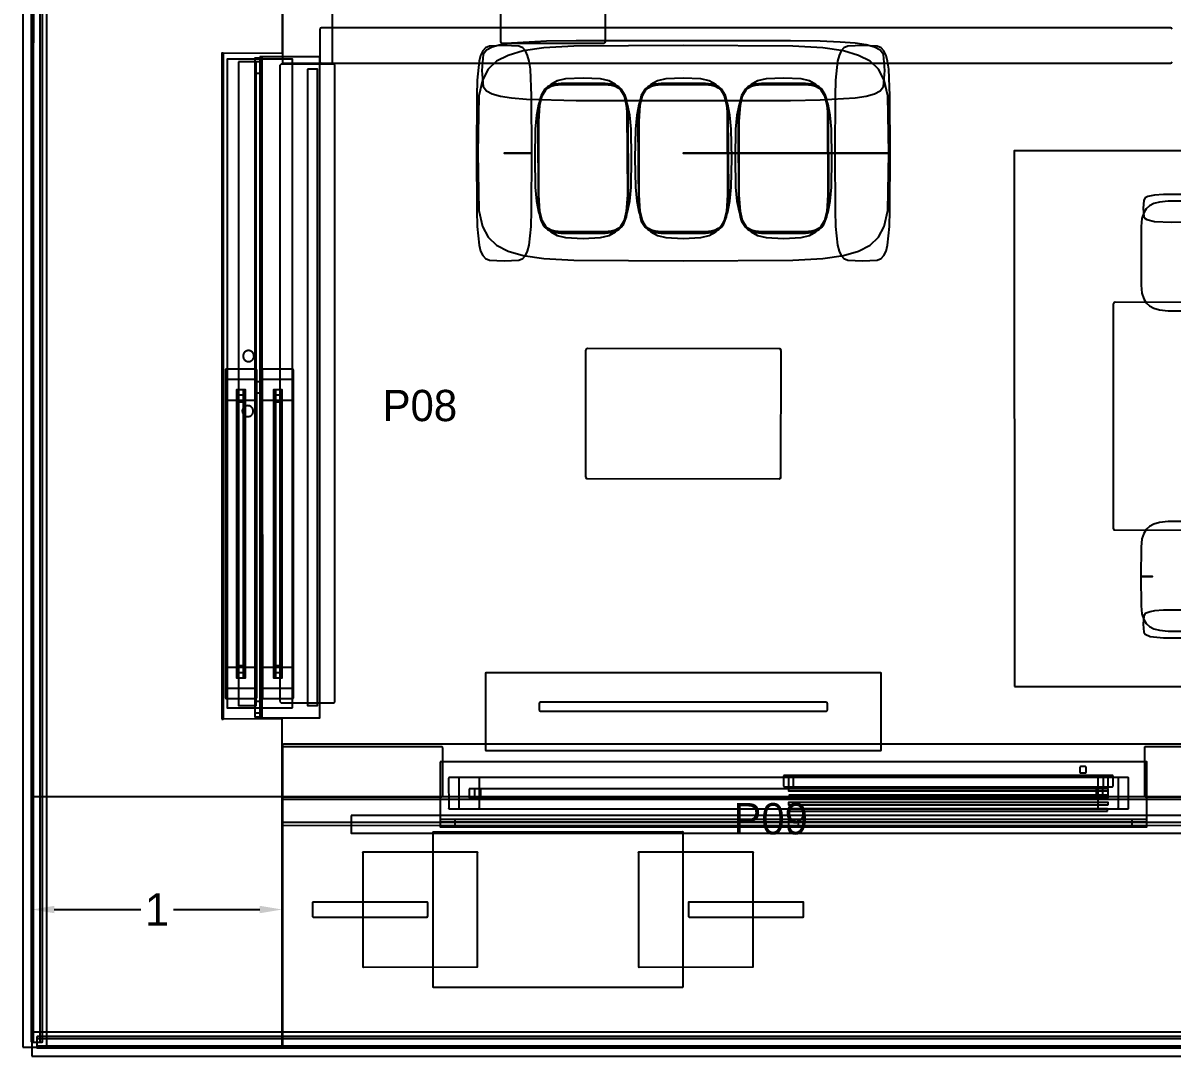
# Model space of a CAD drawing. Header units: metres. Extents: x 132.4 to 143.6, y -13.7 to 1.5.
# Drawn here: x 132.965 to 137.55, y -13.035 to -8.91 of the extents above; entities that cross this region are included whole.
import ezdxf

# ---------------------------------------------------------------- set-up
doc = ezdxf.new("R2010")
doc.units = ezdxf.units.M
for name, color, linetype in [('CORTE', 7, 'Continuous'), ('COTAS', 4, 'Continuous'), ('TEXTOS', 7, 'Continuous'), ('VISTA', 8, 'Continuous')]:
    doc.layers.add(name, color=color, linetype=linetype)
doc.dimstyles.get("Standard").update_dxf_attribs({"dimtxt": 2.5, "dimasz": 2.5, "dimexe": 1.25, "dimexo": 0.625, "dimtad": 1, "dimcen": 2.5, "dimazin": 3, "dimtfac": 1, "dimtmove": 0, "dimatfit": 3})

# ---------------------------------------------------------------- blocks, each defined once
blk = doc.blocks.new('_CLOSEDFILLED')
at = {"color": 0, "linetype": 'BYBLOCK'}
blk.add_solid([(-1, 0.164), (0, 0), (-1, -0.164)], dxfattribs=at)
blk = doc.blocks.new('*D13')
for p, q in [((133, -12), (133, -12.45)), ((134, -12), (134, -12.45)), ((133.09, -12.45), (133.435, -12.45)), ((133.565, -12.45), (133.91, -12.45))]:
    blk.add_line(p, q)
at = {"layer": 'Defpoints'}
for p in [(133, -12), (134, -12), (133, -12.45)]:
    blk.add_point(p, dxfattribs=at)
at = {"layer": 'COTAS', "xscale": 0.09, "yscale": 0.09, "rotation": 180}
blk.add_blockref('_CLOSEDFILLED', (133, -12.45), dxfattribs=at)
at = {"layer": 'COTAS', "xscale": 0.09, "yscale": 0.09}
blk.add_blockref('_CLOSEDFILLED', (134, -12.45), dxfattribs=at)
at = {"layer": 'COTAS', "insert": (133.5, -12.45), "char_height": 0.13, "attachment_point": 5}
blk.add_mtext('1', dxfattribs=at)

msp = doc.modelspace()

# ---------------------------------------------------------------- linework, layer by layer
at = {"layer": 'CORTE'}
for points in [[(137.55, -8.9345), (137.5496, -8.9333), (137.5492, -8.9319), (137.5489, -8.9316), (137.5487, -8.9313), (137.5484, -8.9311), (137.5481, -8.9308), (137.5469, -8.9304), (137.5455, -8.93), (135.9428, -8.93), (134.1545, -8.93), (134.1533, -8.9304), (134.1519, -8.9308), (134.1516, -8.9311), (134.1513, -8.9313), (134.1511, -8.9316), (134.1511, -8.9316), (134.1508, -8.9319), (134.1504, -8.9333), (134.15, -8.9345), (134.15, -9.0036), (134.15, -9.0655), (134.1504, -9.0669), (134.1508, -9.0681), (134.1511, -9.0684), (134.1513, -9.0687), (134.1516, -9.0689), (134.1519, -9.0692), (134.1533, -9.0696), (134.1545, -9.07), (135.9428, -9.07), (137.5455, -9.07), (137.5469, -9.0696), (137.5481, -9.0692), (137.5484, -9.0689), (137.5487, -9.0687), (137.5489, -9.0684), (137.5492, -9.0681), (137.5496, -9.0669), (137.55, -9.0655)], [(137.653, -11.8), (137.4445, -11.8), (137.4434, -11.8003), (137.4419, -11.8008), (137.4417, -11.801), (137.4413, -11.8013), (137.441, -11.8017), (137.441, -11.8017), (137.4408, -11.8019), (137.4403, -11.8034), (137.44, -11.8045), (137.44, -11.918), (137.44, -11.9955), (137.4405, -11.997), (137.4408, -11.9981), (137.4411, -11.9984), (137.4413, -11.9987), (137.4417, -11.999), (137.4419, -11.9992), (137.4434, -11.9997), (137.4445, -12), (137.653, -12)]]:
    msp.add_lwpolyline(points, dxfattribs=at)
msp.add_lwpolyline([(134.001, -11.8017), (134.0008, -11.8019), (134.0003, -11.8034), (134, -11.8045), (134, -11.918), (134, -11.9955), (134.0005, -11.997), (134.0008, -11.9981), (134.0011, -11.9984), (134.0013, -11.9987), (134.0017, -11.999), (134.0019, -11.9992), (134.0034, -11.9997), (134.0045, -12), (134.3793, -12), (134.6355, -12), (134.637, -11.9995), (134.6381, -11.9992), (134.6384, -11.9989), (134.6387, -11.9987), (134.6389, -11.9984), (134.6392, -11.9981), (134.6395, -11.997), (134.64, -11.9955), (134.64, -11.918), (134.64, -11.8045), (134.6397, -11.8034), (134.6392, -11.8019), (134.639, -11.8017), (134.6387, -11.8013), (134.6384, -11.8011), (134.6381, -11.8008), (134.637, -11.8005), (134.6355, -11.8), (134.3793, -11.8), (134.0045, -11.8), (134.0034, -11.8003), (134.0019, -11.8008), (134.0017, -11.801), (134.0013, -11.8013), (134.001, -11.8017)], close=True, dxfattribs=at)
at = {"layer": 'VISTA'}
for points in [[(132.9975, -12.9783), (132.9992, -12.98), (133.0408, -12.98), (133.0425, -12.9783), (133.0425, -5.0017), (133.0408, -5), (132.9982, -5.0003), (132.9975, -12.9783)], [(133.006, -12.9783), (133.0077, -12.98), (133.0323, -12.98), (133.034, -12.9783), (133.034, -5.0017), (133.0323, -5), (133.0067, -5.0003), (133.006, -12.9783)], [(132.965, -13), (133.06, -13), (133.06, -6), (132.965, -6), (132.965, -13)], [(133, -11.999), (133.999, -12), (133.9997, -11.6903), (133.765, -11.689), (133.765, -9.031), (134.0001, -9.029), (134, -6.001), (133, -6.001), (133, -11.999)], [(134.87, -8.984), (134.8718, -8.9882), (134.876, -8.99), (135.284, -8.99), (135.2882, -8.9882), (135.29, -8.984), (135.29, -8.576), (135.2882, -8.5718), (135.284, -8.57), (134.876, -8.57), (134.8718, -8.5718), (134.87, -8.576), (134.87, -8.984)], [(134.9146, -9.209), (134.9739, -9.2139), (135.1721, -9.2193), (136.0279, -9.2193), (136.1461, -9.2173), (136.2854, -9.209), (136.3301, -9.2023), (136.363, -9.1935), (136.3858, -9.1816), (136.3992, -9.1639), (136.4036, -9.1), (136.3992, -9.0361), (136.3858, -9.0184), (136.363, -9.0065), (136.3301, -8.9977), (136.2854, -8.991), (136.2261, -8.9861), (136.1461, -8.9827), (136.0279, -8.9807), (135.1721, -8.9807), (135.0539, -8.9827), (134.9146, -8.991), (134.8699, -8.9977), (134.837, -9.0065), (134.8142, -9.0184), (134.8008, -9.0361), (134.7964, -9.1), (134.8008, -9.1639), (134.8142, -9.1816), (134.837, -9.1935), (134.8699, -9.2023), (134.9146, -9.209)], [(133.758, -11.6895), (133.7635, -11.69), (133.764, -9.0305), (133.7585, -9.0301), (133.758, -11.6895)], [(134.7912, -9.8207), (134.7993, -9.8383), (134.8102, -9.8505), (134.8264, -9.8576), (134.885, -9.86), (134.9436, -9.8576), (134.9598, -9.8505), (134.9707, -9.8383), (134.9788, -9.8207), (134.9849, -9.7968), (134.9926, -9.7222), (134.9944, -9.659), (134.995, -9.43), (134.885, -9.43), (134.995, -9.43), (134.9944, -9.201), (134.9895, -9.095), (134.9849, -9.0632), (134.9788, -9.0393), (134.9707, -9.0217), (134.9598, -9.0095), (134.9436, -9.0024), (134.885, -9), (134.8264, -9.0024), (134.8102, -9.0095), (134.7993, -9.0217), (134.7912, -9.0393), (134.7851, -9.0632), (134.7774, -9.1378), (134.7756, -9.201), (134.775, -9.43), (134.7756, -9.659), (134.7774, -9.7222), (134.7851, -9.7968), (134.7912, -9.8207)], [(134.9006, -9.8207), (134.9611, -9.8383), (135.0427, -9.8505), (135.1634, -9.8576), (135.6, -9.86), (136.0366, -9.8576), (136.1573, -9.8505), (136.2389, -9.8383), (136.2994, -9.8207), (136.345, -9.7968), (136.3786, -9.765), (136.4018, -9.7222), (136.4155, -9.659), (136.42, -9.43), (135.6, -9.43), (136.42, -9.43), (136.4155, -9.201), (136.4018, -9.1378), (136.3786, -9.095), (136.345, -9.0632), (136.2994, -9.0393), (136.2389, -9.0217), (136.1573, -9.0095), (136.0366, -9.0024), (135.6, -9), (135.1634, -9.0024), (135.0427, -9.0095), (134.9611, -9.0217), (134.9006, -9.0393), (134.855, -9.0632), (134.8214, -9.095), (134.7982, -9.1378), (134.7845, -9.201), (134.78, -9.43), (134.7845, -9.659), (134.7982, -9.7222), (134.8214, -9.765), (134.855, -9.7968), (134.9006, -9.8207)], [(136.2212, -9.8207), (136.2293, -9.8383), (136.2402, -9.8505), (136.2564, -9.8576), (136.315, -9.86), (136.3736, -9.8576), (136.3898, -9.8505), (136.4007, -9.8383), (136.4088, -9.8207), (136.4149, -9.7968), (136.4226, -9.7222), (136.4244, -9.659), (136.425, -9.43), (136.315, -9.43), (136.425, -9.43), (136.4244, -9.201), (136.4194, -9.095), (136.4149, -9.0632), (136.4088, -9.0393), (136.4007, -9.0217), (136.3898, -9.0095), (136.3736, -9.0024), (136.315, -9), (136.2564, -9.0024), (136.2402, -9.0095), (136.2293, -9.0217), (136.2212, -9.0393), (136.2151, -9.0632), (136.2074, -9.1378), (136.2056, -9.201), (136.205, -9.43), (136.2056, -9.659), (136.2074, -9.7222), (136.2151, -9.7968), (136.2212, -9.8207)], [(134.04, -11.645), (134.04, -9.055), (133.78, -9.055), (133.78, -11.645), (134.04, -11.645)], [(133.825, -9.065), (133.825, -11.635), (133.895, -11.635), (133.895, -9.065), (133.825, -9.065)], [(133.92, -9.11), (133.92, -9.081), (133.92, -9.05), (133.9055, -9.05), (133.89, -9.05), (133.89, -9.079), (133.89, -9.11), (133.9045, -9.11), (133.92, -9.11)], [(133.89, -9.065), (133.89, -11.665), (133.92, -11.665), (133.92, -9.065), (133.89, -9.065)], [(133.91, -9.045), (133.91, -11.685), (134.15, -11.685), (134.15, -9.045), (133.91, -9.045)], [(133.99, -11.62), (133.995, -11.625), (134.205, -11.625), (134.21, -11.62), (134.21, -9.08), (134.205, -9.075), (133.995, -9.075), (133.99, -9.08), (133.99, -11.62)], [(134.1, -9.095), (134.1, -11.635), (134.14, -11.635), (134.14, -9.095), (134.1, -9.095)], [(135.6, -9.1), (135.6, -9.1), (135.6, -9.1), (135.6, -9.1)], [(135.6, -9.1), (135.6, -9.1), (135.6, -9.1), (135.6, -9.1)], [(135.6, -9.1), (135.6, -9.1), (135.6, -9.1), (135.6, -9.1)], [(135.6, -9.1), (135.6, -9.1), (135.6, -9.1), (135.6, -9.1)], [(135.0506, -9.7242), (135.0709, -9.7444), (135.0964, -9.7587), (135.1301, -9.7672), (135.2, -9.77), (135.2699, -9.7672), (135.3036, -9.7587), (135.3291, -9.7444), (135.3494, -9.7242), (135.3654, -9.6976), (135.3776, -9.6641), (135.3862, -9.6218), (135.3913, -9.5659), (135.393, -9.45), (135.3913, -9.3341), (135.3862, -9.2782), (135.3776, -9.2359), (135.3654, -9.2024), (135.3494, -9.1758), (135.3291, -9.1556), (135.3036, -9.1413), (135.2699, -9.1328), (135.2, -9.13), (135.1301, -9.1328), (135.0964, -9.1413), (135.0709, -9.1556), (135.0506, -9.1758), (135.0346, -9.2024), (135.0224, -9.2359), (135.0138, -9.2782), (135.0087, -9.3341), (135.007, -9.45), (135.0087, -9.5659), (135.0138, -9.6218), (135.0224, -9.6641), (135.0346, -9.6976), (135.0506, -9.7242)], [(135.0205, -9.6356), (135.0272, -9.684), (135.0324, -9.7009), (135.0391, -9.7147), (135.0475, -9.7259), (135.058, -9.7348), (135.071, -9.7415), (135.0878, -9.7462), (135.1119, -9.7489), (135.2881, -9.7489), (135.3122, -9.7462), (135.329, -9.7415), (135.342, -9.7348), (135.3525, -9.7259), (135.3609, -9.7147), (135.3728, -9.684), (135.3795, -9.6356), (135.3811, -9.5959), (135.3795, -9.2644), (135.3728, -9.216), (135.3676, -9.1991), (135.3525, -9.1741), (135.342, -9.1652), (135.329, -9.1585), (135.3122, -9.1538), (135.2881, -9.1511), (135.1119, -9.1511), (135.0878, -9.1538), (135.071, -9.1585), (135.058, -9.1652), (135.0475, -9.1741), (135.0324, -9.1991), (135.0272, -9.216), (135.0232, -9.2371), (135.0188, -9.3041), (135.0205, -9.6356)], [(135.0886, -9.7418), (135.0725, -9.7374), (135.0604, -9.7312), (135.0507, -9.7229), (135.0365, -9.6993), (135.0276, -9.6623), (135.0232, -9.5959), (135.0232, -9.3041), (135.0276, -9.2377), (135.0365, -9.2007), (135.0507, -9.1771), (135.0604, -9.1688), (135.0725, -9.1626), (135.0886, -9.1582), (135.1121, -9.1555), (135.2879, -9.1555), (135.3114, -9.1582), (135.3275, -9.1626), (135.3396, -9.1688), (135.3493, -9.1771), (135.3635, -9.2007), (135.3724, -9.2377), (135.3751, -9.2647), (135.3768, -9.5959), (135.3724, -9.6623), (135.3635, -9.6993), (135.3493, -9.7229), (135.3396, -9.7312), (135.3275, -9.7374), (135.3114, -9.7418), (135.2879, -9.7445), (135.1121, -9.7445), (135.0886, -9.7418)], [(135.4506, -9.7242), (135.4709, -9.7444), (135.4964, -9.7587), (135.5301, -9.7672), (135.6, -9.77), (135.6699, -9.7672), (135.7036, -9.7587), (135.7291, -9.7444), (135.7494, -9.7242), (135.7654, -9.6976), (135.7776, -9.6641), (135.7862, -9.6218), (135.7913, -9.5659), (135.793, -9.45), (135.7913, -9.3341), (135.7862, -9.2782), (135.7776, -9.2359), (135.7654, -9.2024), (135.7494, -9.1758), (135.7291, -9.1556), (135.7036, -9.1413), (135.6699, -9.1328), (135.6, -9.13), (135.5301, -9.1328), (135.4964, -9.1413), (135.4709, -9.1556), (135.4506, -9.1758), (135.4346, -9.2024), (135.4224, -9.2359), (135.4138, -9.2782), (135.4087, -9.3341), (135.407, -9.45), (135.4087, -9.5659), (135.4138, -9.6218), (135.4224, -9.6641), (135.4346, -9.6976), (135.4506, -9.7242)], [(135.4205, -9.6356), (135.4272, -9.684), (135.4324, -9.7009), (135.4475, -9.7259), (135.458, -9.7348), (135.471, -9.7415), (135.4878, -9.7462), (135.5119, -9.7489), (135.6881, -9.7489), (135.7122, -9.7462), (135.729, -9.7415), (135.742, -9.7348), (135.7525, -9.7259), (135.7609, -9.7147), (135.7728, -9.684), (135.7795, -9.6356), (135.7812, -9.5959), (135.7795, -9.2644), (135.7728, -9.216), (135.7676, -9.1991), (135.7525, -9.1741), (135.742, -9.1652), (135.729, -9.1585), (135.7122, -9.1538), (135.6881, -9.1511), (135.5119, -9.1511), (135.4878, -9.1538), (135.471, -9.1585), (135.458, -9.1652), (135.4475, -9.1741), (135.4324, -9.1991), (135.4232, -9.2371), (135.4188, -9.3041), (135.4205, -9.6356)], [(135.4886, -9.7418), (135.4725, -9.7374), (135.4604, -9.7312), (135.4507, -9.7229), (135.4365, -9.6993), (135.4276, -9.6623), (135.4232, -9.5959), (135.4232, -9.3041), (135.4276, -9.2377), (135.4365, -9.2007), (135.4507, -9.1771), (135.4604, -9.1688), (135.4725, -9.1626), (135.4886, -9.1582), (135.5121, -9.1555), (135.6879, -9.1555), (135.7114, -9.1582), (135.7275, -9.1626), (135.7396, -9.1688), (135.7493, -9.1771), (135.7635, -9.2007), (135.7724, -9.2377), (135.7751, -9.2647), (135.7768, -9.5959), (135.7724, -9.6623), (135.7635, -9.6993), (135.7493, -9.7229), (135.7396, -9.7312), (135.7275, -9.7374), (135.7114, -9.7418), (135.6879, -9.7445), (135.5121, -9.7445), (135.4886, -9.7418)], [(135.5135, -9.138), (135.5135, -9.138), (135.5135, -9.138), (135.5135, -9.138)], [(135.8506, -9.7242), (135.8709, -9.7444), (135.8964, -9.7587), (135.9301, -9.7672), (136, -9.77), (136.0699, -9.7672), (136.1036, -9.7587), (136.1291, -9.7444), (136.1494, -9.7242), (136.1654, -9.6976), (136.1776, -9.6641), (136.1862, -9.6218), (136.1913, -9.5659), (136.193, -9.45), (136.1913, -9.3341), (136.1862, -9.2782), (136.1776, -9.2359), (136.1654, -9.2024), (136.1494, -9.1758), (136.1291, -9.1556), (136.1036, -9.1413), (136.0699, -9.1328), (136, -9.13), (135.9301, -9.1328), (135.8964, -9.1413), (135.8709, -9.1556), (135.8506, -9.1758), (135.8346, -9.2024), (135.8224, -9.2359), (135.8138, -9.2782), (135.8087, -9.3341), (135.807, -9.45), (135.8087, -9.5659), (135.8138, -9.6218), (135.8224, -9.6641), (135.8346, -9.6976), (135.8506, -9.7242)], [(135.8205, -9.6356), (135.8272, -9.684), (135.8324, -9.7009), (135.8475, -9.7259), (135.858, -9.7348), (135.871, -9.7415), (135.8878, -9.7462), (135.9119, -9.7489), (136.0881, -9.7489), (136.1122, -9.7462), (136.129, -9.7415), (136.142, -9.7348), (136.1525, -9.7259), (136.1609, -9.7147), (136.1728, -9.684), (136.1795, -9.6356), (136.1812, -9.5959), (136.1795, -9.2644), (136.1728, -9.216), (136.1676, -9.1991), (136.1525, -9.1741), (136.142, -9.1652), (136.129, -9.1585), (136.1122, -9.1538), (136.0881, -9.1511), (135.9119, -9.1511), (135.8878, -9.1538), (135.871, -9.1585), (135.858, -9.1652), (135.8475, -9.1741), (135.8324, -9.1991), (135.8232, -9.2371), (135.8188, -9.3041), (135.8205, -9.6356)], [(135.8886, -9.7418), (135.8725, -9.7374), (135.8604, -9.7312), (135.8507, -9.7229), (135.8365, -9.6993), (135.8276, -9.6623), (135.8232, -9.5959), (135.8232, -9.3041), (135.8276, -9.2377), (135.8365, -9.2007), (135.8507, -9.1771), (135.8604, -9.1688), (135.8725, -9.1626), (135.8886, -9.1582), (135.9121, -9.1555), (136.0879, -9.1555), (136.1114, -9.1582), (136.1275, -9.1626), (136.1396, -9.1688), (136.1493, -9.1771), (136.1635, -9.2007), (136.1724, -9.2377), (136.1751, -9.2647), (136.1768, -9.5959), (136.1724, -9.6623), (136.1635, -9.6993), (136.1493, -9.7229), (136.1396, -9.7312), (136.1275, -9.7374), (136.1114, -9.7418), (136.0879, -9.7445), (135.9121, -9.7445), (135.8886, -9.7418)], [(134.8603, -9.197), (134.8603, -9.197), (134.8603, -9.197), (134.8603, -9.197)], [(135.0258, -9.2266), (135.0258, -9.2266), (135.0258, -9.2266), (135.0258, -9.2266)], [(136.315, -9.43), (136.315, -9.43), (136.315, -9.43), (136.315, -9.43)], [(136.9212, -11.5595), (139.3795, -11.5588), (139.3788, -9.4205), (136.9205, -9.4212), (136.9212, -11.5595)], [(135.7859, -9.5917), (135.7859, -9.5917), (135.7859, -9.5917), (135.7859, -9.5917)], [(137.435, -9.6502), (137.4371, -9.6825), (137.4432, -9.691), (137.4495, -9.6949), (137.4797, -9.7025), (137.5474, -9.7057), (137.8247, -9.7041), (137.8665, -9.6967), (137.8768, -9.6915), (137.8829, -9.6825), (137.885, -9.6498), (137.885, -9.6497), (137.8838, -9.6303), (137.8829, -9.6175), (137.8768, -9.609), (137.8705, -9.605), (137.8521, -9.5994), (137.7726, -9.5944), (137.5163, -9.595), (137.4797, -9.5976), (137.4535, -9.6032), (137.4432, -9.6085), (137.4371, -9.6176), (137.435, -9.6502)], [(135.0363, -9.7076), (135.0363, -9.7076), (135.0363, -9.7076), (135.0363, -9.7076)], [(135.3709, -9.6802), (135.3709, -9.6802), (135.3709, -9.6802), (135.3709, -9.6802)], [(135.0647, -9.7377), (135.0647, -9.7377), (135.0647, -9.7377), (135.0647, -9.7377)], [(135.3146, -9.747), (135.3146, -9.747), (135.3146, -9.747), (135.3146, -9.747)], [(135.4647, -9.7377), (135.4647, -9.7377), (135.4647, -9.7377), (135.4647, -9.7377)], [(137.315, -10.927), (137.3184, -10.9335), (138.977, -10.935), (138.9835, -10.9316), (138.985, -10.033), (138.9816, -10.0265), (137.323, -10.025), (137.3173, -10.0273), (137.315, -10.033), (137.315, -10.927)], [(133.887, -10.24), (133.8867, -10.2373), (133.8864, -10.2351), (133.8856, -10.2326), (133.8848, -10.2305), (133.8834, -10.2282), (133.8822, -10.2263), (133.8803, -10.2244), (133.8787, -10.2228), (133.8764, -10.2214), (133.8745, -10.2202), (133.872, -10.2193), (133.8699, -10.2186), (133.8672, -10.2182), (133.865, -10.218), (133.8623, -10.2183), (133.8601, -10.2186), (133.8576, -10.2194), (133.8555, -10.2202), (133.8532, -10.2216), (133.8513, -10.2228), (133.8494, -10.2247), (133.8478, -10.2263), (133.8464, -10.2286), (133.8452, -10.2305), (133.8443, -10.233), (133.8436, -10.2351), (133.8432, -10.2378), (133.843, -10.24), (133.8433, -10.2427), (133.8436, -10.2449), (133.8444, -10.2474), (133.8452, -10.2495), (133.8466, -10.2518), (133.8478, -10.2537), (133.8497, -10.2556), (133.8513, -10.2572), (133.8536, -10.2586), (133.8555, -10.2598), (133.858, -10.2607), (133.8601, -10.2614), (133.8628, -10.2618), (133.865, -10.262), (133.8677, -10.2617), (133.8699, -10.2614), (133.8724, -10.2606), (133.8745, -10.2598), (133.8768, -10.2584), (133.8787, -10.2572), (133.8806, -10.2553), (133.8822, -10.2537), (133.8836, -10.2514), (133.8848, -10.2495), (133.8857, -10.247), (133.8864, -10.2449), (133.8868, -10.2422), (133.887, -10.24)], [(135.21, -10.722), (135.2134, -10.7285), (135.982, -10.73), (135.9885, -10.7266), (135.99, -10.218), (135.9866, -10.2115), (135.218, -10.21), (135.2123, -10.2123), (135.21, -10.218), (135.21, -10.722)], [(133.7737, -11.6058), (133.7765, -11.607), (133.8935, -11.607), (133.8963, -11.6058), (133.8975, -11.603), (133.8975, -10.297), (133.8963, -10.2942), (133.8935, -10.293), (133.7765, -10.293), (133.7737, -10.2942), (133.7725, -10.297), (133.7737, -11.6058)], [(133.7742, -10.2947), (133.774, -10.2952), (133.774, -10.2945), (133.7742, -10.2947)], [(133.7754, -10.2942), (133.7754, -10.2942), (133.7754, -10.2942), (133.7754, -10.2942)], [(133.8958, -10.2947), (133.8953, -10.2945), (133.896, -10.2945), (133.8958, -10.2947)], [(133.9207, -11.6058), (133.9235, -11.607), (134.0405, -11.607), (134.0433, -11.6058), (134.0445, -11.603), (134.0445, -10.297), (134.0433, -10.2942), (134.0405, -10.293), (133.9235, -10.293), (133.9207, -10.2942), (133.9195, -10.297), (133.9207, -11.6058)], [(133.9212, -10.2947), (133.921, -10.2952), (133.921, -10.2945), (133.9212, -10.2947)], [(133.9224, -10.2942), (133.9224, -10.2942), (133.9224, -10.2942), (133.9224, -10.2942)], [(134.0428, -10.2947), (134.0423, -10.2945), (134.043, -10.2945), (134.0428, -10.2947)], [(133.7735, -10.3354), (133.7732, -10.3357), (133.7729, -10.3368), (133.7725, -10.338), (133.7725, -10.3747), (133.7725, -10.412), (133.7729, -10.4131), (133.7732, -10.4143), (133.7735, -10.4146), (133.7737, -10.4148), (133.7739, -10.415), (133.7742, -10.4153), (133.7753, -10.4156), (133.7765, -10.416), (133.8345, -10.416), (133.8935, -10.416), (133.8946, -10.4156), (133.8958, -10.4153), (133.8961, -10.415), (133.8963, -10.4148), (133.8965, -10.4146), (133.8968, -10.4143), (133.8971, -10.4131), (133.8975, -10.412), (133.8975, -10.3747), (133.8975, -10.338), (133.8971, -10.3368), (133.8968, -10.3357), (133.8965, -10.3354), (133.8963, -10.3352), (133.8961, -10.335), (133.8958, -10.3347), (133.8946, -10.3344), (133.8935, -10.334), (133.8345, -10.334), (133.7765, -10.334), (133.7753, -10.3344), (133.7742, -10.3347), (133.7739, -10.335), (133.7737, -10.3352), (133.7735, -10.3354)], [(133.92, -10.3875), (133.92, -10.3657), (133.92, -10.3425), (133.9055, -10.3425), (133.89, -10.3425), (133.89, -10.3643), (133.89, -10.3875), (133.9045, -10.3875), (133.92, -10.3875)], [(133.9205, -10.3354), (133.9202, -10.3357), (133.9199, -10.3368), (133.9195, -10.338), (133.9195, -10.3747), (133.9195, -10.412), (133.9199, -10.4131), (133.9202, -10.4143), (133.9205, -10.4146), (133.9207, -10.4148), (133.9209, -10.415), (133.9212, -10.4153), (133.9223, -10.4156), (133.9235, -10.416), (133.9815, -10.416), (134.0405, -10.416), (134.0416, -10.4156), (134.0428, -10.4153), (134.0431, -10.415), (134.0433, -10.4148), (134.0435, -10.4146), (134.0438, -10.4143), (134.0441, -10.4131), (134.0445, -10.412), (134.0445, -10.3747), (134.0445, -10.338), (134.0441, -10.3368), (134.0438, -10.3357), (134.0435, -10.3354), (134.0433, -10.3352), (134.0431, -10.335), (134.0428, -10.3347), (134.0416, -10.3344), (134.0405, -10.334), (133.9815, -10.334), (133.9235, -10.334), (133.9223, -10.3344), (133.9212, -10.3347), (133.9209, -10.335), (133.9207, -10.3352), (133.9205, -10.3354)], [(133.8175, -10.375), (133.8175, -11.525), (133.8525, -11.525), (133.8525, -10.375), (133.8175, -10.375)], [(133.8265, -11.525), (133.8265, -10.9455), (133.8265, -10.375), (133.822, -10.375), (133.8175, -10.375), (133.8175, -10.9545), (133.8175, -11.525), (133.822, -11.525), (133.8265, -11.525)], [(133.8525, -10.4224), (133.8525, -10.4093), (133.8525, -10.3964), (133.8349, -10.3964), (133.8175, -10.3964), (133.8175, -10.4095), (133.8175, -10.4224), (133.8351, -10.4224), (133.8525, -10.4224)], [(133.8525, -11.5233), (133.8525, -10.9455), (133.8525, -10.3767), (133.848, -10.3767), (133.8435, -10.3767), (133.8435, -10.9545), (133.8435, -11.5233), (133.848, -11.5233), (133.8525, -11.5233)], [(133.9645, -10.375), (133.9645, -11.525), (133.9995, -11.525), (133.9995, -10.375), (133.9645, -10.375)], [(133.9735, -11.525), (133.9735, -10.9455), (133.9735, -10.375), (133.969, -10.375), (133.9645, -10.375), (133.9645, -10.9545), (133.9645, -11.525), (133.969, -11.525), (133.9735, -11.525)], [(133.9995, -10.4224), (133.9995, -10.4093), (133.9995, -10.3964), (133.9819, -10.3964), (133.9645, -10.3964), (133.9645, -10.4095), (133.9645, -10.4224), (133.9821, -10.4224), (133.9995, -10.4224)], [(133.9995, -11.5233), (133.9995, -10.9455), (133.9995, -10.3767), (133.995, -10.3767), (133.9905, -10.3767), (133.9905, -10.9545), (133.9905, -11.5233), (133.995, -11.5233), (133.9995, -11.5233)], [(133.884, -10.46), (133.8837, -10.4573), (133.8834, -10.4551), (133.8826, -10.4526), (133.8818, -10.4505), (133.8804, -10.4482), (133.8792, -10.4463), (133.8773, -10.4444), (133.8757, -10.4428), (133.8734, -10.4414), (133.8715, -10.4402), (133.869, -10.4393), (133.8669, -10.4386), (133.8642, -10.4382), (133.862, -10.438), (133.8593, -10.4383), (133.8571, -10.4386), (133.8546, -10.4394), (133.8525, -10.4402), (133.8502, -10.4416), (133.8483, -10.4428), (133.8464, -10.4447), (133.8448, -10.4463), (133.8434, -10.4486), (133.8422, -10.4505), (133.8413, -10.453), (133.8406, -10.4551), (133.8402, -10.4578), (133.84, -10.46), (133.8403, -10.4627), (133.8406, -10.4649), (133.8414, -10.4674), (133.8422, -10.4695), (133.8436, -10.4718), (133.8448, -10.4737), (133.8467, -10.4756), (133.8483, -10.4772), (133.8506, -10.4786), (133.8525, -10.4798), (133.855, -10.4807), (133.8571, -10.4814), (133.8598, -10.4818), (133.862, -10.482), (133.8647, -10.4817), (133.8669, -10.4814), (133.8694, -10.4806), (133.8715, -10.4798), (133.8738, -10.4784), (133.8757, -10.4772), (133.8776, -10.4753), (133.8792, -10.4737), (133.8806, -10.4714), (133.8818, -10.4695), (133.8827, -10.467), (133.8834, -10.4649), (133.8838, -10.4622), (133.884, -10.46)], [(137.4371, -11.3425), (137.4432, -11.351), (137.4624, -11.3596), (137.5163, -11.365), (137.66, -11.3656), (137.8037, -11.365), (137.8576, -11.3592), (137.8768, -11.3515), (137.8829, -11.3424), (137.885, -11.3098), (137.8829, -11.2775), (137.8768, -11.269), (137.8576, -11.2604), (137.8037, -11.2552), (137.66, -11.2542), (137.5163, -11.2552), (137.4797, -11.2574), (137.4624, -11.2608), (137.4432, -11.2685), (137.4371, -11.2775), (137.435, -11.3102), (137.4371, -11.3425)], [(137.4889, -11.3316), (137.4889, -11.3316), (137.4889, -11.3316), (137.4889, -11.3316)], [(133.7735, -11.4854), (133.7732, -11.4857), (133.7729, -11.4868), (133.7725, -11.488), (133.7725, -11.5247), (133.7725, -11.562), (133.7729, -11.5631), (133.7732, -11.5643), (133.7735, -11.5646), (133.7737, -11.5648), (133.7739, -11.565), (133.7742, -11.5653), (133.7753, -11.5656), (133.7765, -11.566), (133.8345, -11.566), (133.8935, -11.566), (133.8946, -11.5656), (133.8958, -11.5653), (133.8961, -11.565), (133.8963, -11.5648), (133.8965, -11.5646), (133.8968, -11.5643), (133.8971, -11.5631), (133.8975, -11.562), (133.8975, -11.5247), (133.8975, -11.488), (133.8971, -11.4868), (133.8968, -11.4857), (133.8965, -11.4854), (133.8963, -11.4852), (133.8961, -11.485), (133.8958, -11.4847), (133.8946, -11.4844), (133.8935, -11.484), (133.8345, -11.484), (133.7765, -11.484), (133.7753, -11.4844), (133.7742, -11.4847), (133.7739, -11.485), (133.7737, -11.4852), (133.7735, -11.4854)], [(133.8525, -11.5036), (133.8525, -11.4905), (133.8525, -11.4776), (133.8349, -11.4776), (133.8175, -11.4776), (133.8175, -11.4907), (133.8175, -11.5036), (133.8351, -11.5036), (133.8525, -11.5036)], [(133.9205, -11.4854), (133.9202, -11.4857), (133.9199, -11.4868), (133.9195, -11.488), (133.9195, -11.5247), (133.9195, -11.562), (133.9199, -11.5631), (133.9202, -11.5643), (133.9205, -11.5646), (133.9207, -11.5648), (133.9209, -11.565), (133.9212, -11.5653), (133.9223, -11.5656), (133.9235, -11.566), (133.9815, -11.566), (134.0405, -11.566), (134.0416, -11.5656), (134.0428, -11.5653), (134.0431, -11.565), (134.0433, -11.5648), (134.0435, -11.5646), (134.0438, -11.5643), (134.0441, -11.5631), (134.0445, -11.562), (134.0445, -11.5247), (134.0445, -11.488), (134.0441, -11.4868), (134.0438, -11.4857), (134.0435, -11.4854), (134.0433, -11.4852), (134.0431, -11.485), (134.0428, -11.4847), (134.0416, -11.4844), (134.0405, -11.484), (133.9815, -11.484), (133.9235, -11.484), (133.9223, -11.4844), (133.9212, -11.4847), (133.9209, -11.485), (133.9207, -11.4852), (133.9205, -11.4854)], [(133.9995, -11.5036), (133.9995, -11.4905), (133.9995, -11.4776), (133.9819, -11.4776), (133.9645, -11.4776), (133.9645, -11.4907), (133.9645, -11.5036), (133.9821, -11.5036), (133.9995, -11.5036)], [(134.8135, -11.815), (136.3865, -11.815), (136.389, -11.814), (136.39, -11.8115), (136.39, -11.5085), (136.389, -11.506), (136.3865, -11.505), (134.8135, -11.505), (134.811, -11.506), (134.81, -11.5085), (134.8106, -11.8135), (134.8135, -11.815)], [(134.8117, -11.506), (134.8117, -11.5067), (134.811, -11.5067), (134.8117, -11.506)], [(136.3883, -11.506), (136.389, -11.5067), (136.3883, -11.5067), (136.3883, -11.506)], [(133.7742, -11.6053), (133.7747, -11.6055), (133.774, -11.6055), (133.7742, -11.6053)], [(133.92, -11.68), (133.92, -11.651), (133.92, -11.62), (133.9055, -11.62), (133.89, -11.62), (133.89, -11.649), (133.89, -11.68), (133.9045, -11.68), (133.92, -11.68)], [(133.896, -11.6055), (133.8953, -11.6055), (133.8958, -11.6053), (133.896, -11.6055)], [(133.9212, -11.6053), (133.9217, -11.6055), (133.921, -11.6055), (133.9212, -11.6053)], [(134.043, -11.6055), (134.0423, -11.6055), (134.0428, -11.6053), (134.043, -11.6055)], [(135.0262, -11.624), (135.0258, -11.6244), (135.0256, -11.6251), (135.025, -11.627), (135.025, -11.6343), (135.025, -11.653), (135.0252, -11.6537), (135.0258, -11.6556), (135.026, -11.6558), (135.0263, -11.6562), (135.0265, -11.6563), (135.0269, -11.6567), (135.0276, -11.6569), (135.0295, -11.6575), (135.3508, -11.6575), (136.1705, -11.6575), (136.1712, -11.6573), (136.1731, -11.6567), (136.1733, -11.6565), (136.1737, -11.6562), (136.174, -11.6558), (136.1742, -11.6556), (136.1748, -11.6537), (136.175, -11.653), (136.175, -11.6343), (136.175, -11.627), (136.1744, -11.6251), (136.1742, -11.6244), (136.1738, -11.624), (136.1737, -11.6238), (136.1733, -11.6235), (136.1731, -11.6233), (136.1712, -11.6227), (136.1705, -11.6225), (135.3508, -11.6225), (135.0295, -11.6225), (135.0276, -11.6231), (135.0269, -11.6233), (135.0265, -11.6237), (135.0263, -11.6238), (135.0262, -11.624)], [(134, -12.005), (134.005, -12.01), (141.995, -12.01), (142, -12.005), (142, -11.795), (141.995, -11.79), (134.005, -11.79), (134, -11.795), (134, -12.005)], [(134.8117, -11.8133), (134.8117, -11.814), (134.811, -11.8133), (134.8117, -11.8133)], [(136.389, -11.8133), (136.3883, -11.814), (136.3883, -11.8133), (136.389, -11.8133)], [(134.63, -11.86), (134.63, -12.1), (137.45, -12.1), (137.45, -11.86), (134.63, -11.86)], [(136.0006, -11.9151), (136, -11.9165), (136, -11.9575), (136.0006, -11.9589), (136.002, -11.9595), (136.038, -11.9595), (136.0394, -11.9589), (136.04, -11.9575), (136.04, -11.9165), (136.0394, -11.9151), (136.038, -11.9145), (136.002, -11.9145), (136.0006, -11.9151)], [(136.022, -11.9595), (137.293, -11.9595), (137.295, -11.9575), (137.295, -11.9165), (137.293, -11.9145), (136.022, -11.9145), (136.02, -11.9165), (136.02, -11.9575), (136.022, -11.9595)], [(137.1834, -11.8804), (137.1825, -11.8825), (137.1825, -11.9015), (137.1834, -11.9036), (137.1855, -11.9045), (137.2045, -11.9045), (137.2066, -11.9036), (137.2075, -11.9015), (137.2075, -11.8825), (137.2066, -11.8804), (137.2045, -11.8795), (137.1855, -11.8795), (137.1834, -11.8804)], [(137.2756, -11.9151), (137.275, -11.9165), (137.275, -11.9575), (137.2756, -11.9589), (137.277, -11.9595), (137.313, -11.9595), (137.3144, -11.9589), (137.315, -11.9575), (137.315, -11.9165), (137.3144, -11.9151), (137.313, -11.9145), (137.277, -11.9145), (137.2756, -11.9151)], [(134.6642, -12.0463), (134.667, -12.0475), (137.373, -12.0475), (137.3758, -12.0463), (137.377, -12.0435), (137.377, -11.9265), (137.3758, -11.9237), (137.373, -11.9225), (134.667, -11.9225), (134.6642, -11.9237), (134.663, -11.9265), (134.6642, -12.0463)], [(134.6647, -11.9242), (134.6645, -11.9247), (134.6645, -11.924), (134.6647, -11.9242)], [(134.705, -11.9239), (134.7047, -11.9242), (134.7044, -11.9253), (134.704, -11.9265), (134.704, -11.9845), (134.704, -12.0435), (134.7044, -12.0446), (134.7047, -12.0458), (134.705, -12.0461), (134.7052, -12.0463), (134.7054, -12.0465), (134.7057, -12.0468), (134.7068, -12.0471), (134.708, -12.0475), (134.7447, -12.0475), (134.782, -12.0475), (134.7831, -12.0471), (134.7843, -12.0468), (134.7846, -12.0465), (134.7848, -12.0463), (134.785, -12.0461), (134.7853, -12.0458), (134.7856, -12.0446), (134.786, -12.0435), (134.786, -11.9845), (134.786, -11.9265), (134.7856, -11.9253), (134.7853, -11.9242), (134.785, -11.9239), (134.7848, -11.9237), (134.7846, -11.9235), (134.7843, -11.9232), (134.7831, -11.9229), (134.782, -11.9225), (134.7447, -11.9225), (134.708, -11.9225), (134.7068, -11.9229), (134.7057, -11.9232), (134.7054, -11.9235), (134.7052, -11.9237), (134.705, -11.9239)], [(137.255, -11.9239), (137.2547, -11.9242), (137.2544, -11.9253), (137.254, -11.9265), (137.254, -11.9845), (137.254, -12.0435), (137.2544, -12.0446), (137.2547, -12.0458), (137.255, -12.0461), (137.2552, -12.0463), (137.2554, -12.0465), (137.2557, -12.0468), (137.2568, -12.0471), (137.258, -12.0475), (137.2947, -12.0475), (137.332, -12.0475), (137.3331, -12.0471), (137.3343, -12.0468), (137.3346, -12.0465), (137.3348, -12.0463), (137.335, -12.0461), (137.3353, -12.0458), (137.3356, -12.0446), (137.336, -12.0435), (137.336, -11.9845), (137.336, -11.9265), (137.3356, -11.9253), (137.3353, -11.9242), (137.335, -11.9239), (137.3348, -11.9237), (137.3346, -11.9235), (137.3343, -11.9232), (137.3331, -11.9229), (137.332, -11.9225), (137.2947, -11.9225), (137.258, -11.9225), (137.2568, -11.9229), (137.2557, -11.9232), (137.2554, -11.9235), (137.2552, -11.9237), (137.255, -11.9239)], [(137.3753, -11.9242), (137.3748, -11.924), (137.3755, -11.924), (137.3753, -11.9242)], [(133, -12.9955), (133.0045, -13), (141.9955, -13), (142, -12.9955), (142, -12.0045), (141.9955, -12), (133.0045, -12), (133, -12.0045), (133, -12.9955)], [(133.9997, -12.9997), (133.9997, -12.0003), (133.0003, -12.0003), (133, -12.999), (133.9997, -12.9997)], [(134.745, -11.9675), (134.745, -12.0025), (137.295, -12.0025), (137.295, -11.9675), (134.745, -11.9675)], [(134.7924, -12.0025), (134.7924, -11.9849), (134.7924, -11.9675), (134.7793, -11.9675), (134.7664, -11.9675), (134.7664, -11.9851), (134.7664, -12.0025), (134.7795, -12.0025), (134.7924, -12.0025)], [(137.295, -11.9765), (137.295, -11.972), (137.295, -11.9675), (136.6525, -11.9675), (136.02, -11.9675), (136.02, -11.972), (136.02, -11.9765), (136.6625, -11.9765), (137.295, -11.9765)], [(137.2931, -12.0025), (137.2931, -11.998), (137.2931, -11.9935), (136.6525, -11.9935), (136.0219, -11.9935), (136.0219, -11.998), (136.0219, -12.0025), (136.6625, -12.0025), (137.2931, -12.0025)], [(137.2736, -12.0025), (137.2736, -11.9849), (137.2736, -11.9675), (137.2605, -11.9675), (137.2476, -11.9675), (137.2476, -11.9851), (137.2476, -12.0025), (137.2607, -12.0025), (137.2736, -12.0025)], [(134.6647, -12.0458), (134.6652, -12.046), (134.6645, -12.046), (134.6647, -12.0458)], [(137.295, -12.0315), (137.295, -12.027), (137.295, -12.0225), (136.6525, -12.0225), (136.02, -12.0225), (136.02, -12.027), (136.02, -12.0315), (136.6625, -12.0315), (137.295, -12.0315)], [(137.2931, -12.0575), (137.2931, -12.053), (137.2931, -12.0485), (136.6525, -12.0485), (136.0219, -12.0485), (136.0219, -12.053), (136.0219, -12.0575), (136.6625, -12.0575), (137.2931, -12.0575)], [(137.3755, -12.046), (137.3748, -12.046), (137.3753, -12.0458), (137.3755, -12.046)], [(134.0005, -12.114), (142, -12.1135), (141.9995, -12.102), (134.0005, -12.1021), (134.0005, -12.114)], [(134.275, -12.075), (134.275, -12.145), (141.725, -12.145), (141.725, -12.075), (134.275, -12.075)], [(134.63, -12.09), (134.63, -12.12), (137.45, -12.12), (137.45, -12.09), (134.63, -12.09)], [(134.69, -12.12), (134.69, -12.1055), (134.69, -12.09), (134.661, -12.09), (134.63, -12.09), (134.63, -12.1045), (134.63, -12.12), (134.659, -12.12), (134.69, -12.12)], [(136.06, -12.12), (136.06, -12.1055), (136.06, -12.09), (136.0406, -12.09), (136.02, -12.09), (136.02, -12.1045), (136.02, -12.12), (136.0394, -12.12), (136.06, -12.12)], [(137.45, -12.12), (137.45, -12.1055), (137.45, -12.09), (137.421, -12.09), (137.39, -12.09), (137.39, -12.1045), (137.39, -12.12), (137.419, -12.12), (137.45, -12.12)], [(134.001, -13), (142, -12.9996), (141.999, -12.115), (134.0003, -12.1153), (134.001, -13)], [(134.6035, -12.76), (135.5985, -12.7594), (135.6, -12.7565), (135.5994, -12.1415), (135.5965, -12.14), (134.6015, -12.1406), (134.6, -12.1435), (134.6006, -12.7585), (134.6035, -12.76)], [(134.6017, -12.141), (134.6017, -12.1417), (134.601, -12.1417), (134.6017, -12.141)], [(134.6014, -12.141), (134.6013, -12.1413), (134.6014, -12.141), (134.6014, -12.141)], [(135.5983, -12.141), (135.599, -12.1417), (135.5983, -12.1417), (135.5983, -12.141)], [(134.3235, -12.68), (134.779, -12.679), (134.779, -12.221), (134.321, -12.221), (134.3206, -12.6785), (134.3235, -12.68)], [(134.3217, -12.221), (134.3217, -12.2217), (134.321, -12.2217), (134.3217, -12.221)], [(134.7783, -12.221), (134.779, -12.2217), (134.7783, -12.2217), (134.7783, -12.221)], [(135.4235, -12.68), (135.879, -12.679), (135.879, -12.221), (135.421, -12.221), (135.4206, -12.6785), (135.4235, -12.68)], [(135.4217, -12.221), (135.4217, -12.2217), (135.421, -12.2217), (135.4217, -12.221)], [(135.8783, -12.221), (135.879, -12.2217), (135.8783, -12.2217), (135.8783, -12.221)], [(134.1235, -12.48), (134.5765, -12.48), (134.579, -12.479), (134.58, -12.4765), (134.58, -12.4235), (134.579, -12.421), (134.5765, -12.42), (134.1235, -12.42), (134.121, -12.421), (134.12, -12.4235), (134.1206, -12.4785), (134.1235, -12.48)], [(134.1217, -12.421), (134.1217, -12.4217), (134.121, -12.4217), (134.1217, -12.421)], [(134.5783, -12.421), (134.579, -12.4217), (134.5783, -12.4217), (134.5783, -12.421)], [(135.6235, -12.48), (136.0765, -12.48), (136.079, -12.479), (136.08, -12.4765), (136.08, -12.4235), (136.079, -12.421), (136.0765, -12.42), (135.6235, -12.42), (135.621, -12.421), (135.62, -12.4235), (135.6206, -12.4785), (135.6235, -12.48)], [(135.6217, -12.421), (135.6217, -12.4217), (135.621, -12.4217), (135.6217, -12.421)], [(136.0783, -12.421), (136.079, -12.4217), (136.0783, -12.4217), (136.0783, -12.421)], [(134.1217, -12.4783), (134.1217, -12.479), (134.121, -12.4783), (134.1217, -12.4783)], [(134.579, -12.4783), (134.5783, -12.479), (134.5783, -12.4783), (134.579, -12.4783)], [(135.6217, -12.4783), (135.6217, -12.479), (135.621, -12.4783), (135.6217, -12.4783)], [(136.079, -12.4783), (136.0783, -12.479), (136.0783, -12.4783), (136.079, -12.4783)], [(134.3217, -12.6783), (134.3217, -12.679), (134.321, -12.6783), (134.3217, -12.6783)], [(134.779, -12.6783), (134.7783, -12.679), (134.7783, -12.6783), (134.779, -12.6783)], [(135.4217, -12.6783), (135.4217, -12.679), (135.421, -12.6783), (135.4217, -12.6783)], [(135.879, -12.6783), (135.8783, -12.679), (135.8783, -12.6783), (135.879, -12.6783)], [(134.6017, -12.7583), (134.6017, -12.759), (134.601, -12.7583), (134.6017, -12.7583)], [(135.599, -12.7583), (135.5983, -12.759), (135.5983, -12.7583), (135.599, -12.7583)], [(133, -13.035), (142, -13.035), (142, -12.94), (133, -12.94), (133, -13.035)], [(141.9783, -13.0025), (141.98, -13.0008), (141.98, -12.9592), (141.9783, -12.9575), (133.0217, -12.9575), (133.02, -12.9592), (133.0203, -13.0018), (141.9783, -13.0025)], [(141.9783, -12.994), (141.98, -12.9923), (141.98, -12.9677), (141.9783, -12.966), (133.0217, -12.966), (133.02, -12.9677), (133.0203, -12.9933), (141.9783, -12.994)]]:
    msp.add_lwpolyline(points, close=True, dxfattribs=at)
for points in [[(134, -8.8174), (134, -9.0655), (134.0005, -9.067), (134.0008, -9.0681), (134.0011, -9.0684), (134.0013, -9.0687), (134.0017, -9.069), (134.0019, -9.0692), (134.0034, -9.0697), (134.0045, -9.07), (134.118, -9.07), (134.1955, -9.07), (134.197, -9.0695), (134.1981, -9.0692), (134.1984, -9.0689), (134.1987, -9.0687), (134.1989, -9.0684), (134.1992, -9.0681), (134.1995, -9.067), (134.2, -9.0655), (134.2, -8.8174)], [(137.7851, -9.6212), (137.5349, -9.6212), (137.5003, -9.6249), (137.4769, -9.6311), (137.4596, -9.6401), (137.4465, -9.6524), (137.4369, -9.6686), (137.4302, -9.6905), (137.4263, -9.7229), (137.4263, -9.9571), (137.4302, -9.9895), (137.4369, -10.0114), (137.4465, -10.0276), (137.4596, -10.0399), (137.4596, -10.0399), (137.4769, -10.0489), (137.5003, -10.0551), (137.5349, -10.0588), (137.7851, -10.0588)], [(137.66, -10.9), (137.5349, -10.9012), (137.5003, -10.9049), (137.4769, -10.9111), (137.4596, -10.9201), (137.4465, -10.9324), (137.4369, -10.9486), (137.4302, -10.9705), (137.4263, -11.0029), (137.425, -11.12), (137.4717, -11.12), (137.4717, -11.12), (137.425, -11.12), (137.4263, -11.2371), (137.4302, -11.2695), (137.4369, -11.2914), (137.4465, -11.3076), (137.4596, -11.3199), (137.4769, -11.3289), (137.5003, -11.3351), (137.5349, -11.3388), (137.7851, -11.3388)]]:
    msp.add_lwpolyline(points, dxfattribs=at)

# ---------------------------------------------------------------- texts
at = {"layer": 'TEXTOS'}
for s, p in [('P08', (134.4, -10.5)), ('P09', (135.8, -12.15))]:
    msp.add_text(s, height=0.125, dxfattribs=at).set_placement(p)

# ---------------------------------------------------------------- dimensions: what is measured, and where the dimension line sits
at = {"layer": 'COTAS'}
dim = msp.add_linear_dim(base=(133, -12.45), p1=(133, -12), p2=(134, -12), dimstyle='Standard', override={"dimtxt": 0.13, "dimasz": 0.09}, dxfattribs=at)
dim.commit()
dim.dimension.update_dxf_attribs({"geometry": '*D13', "text_midpoint": (133.5, -12.45)})

doc.saveas('drawing.dxf')
